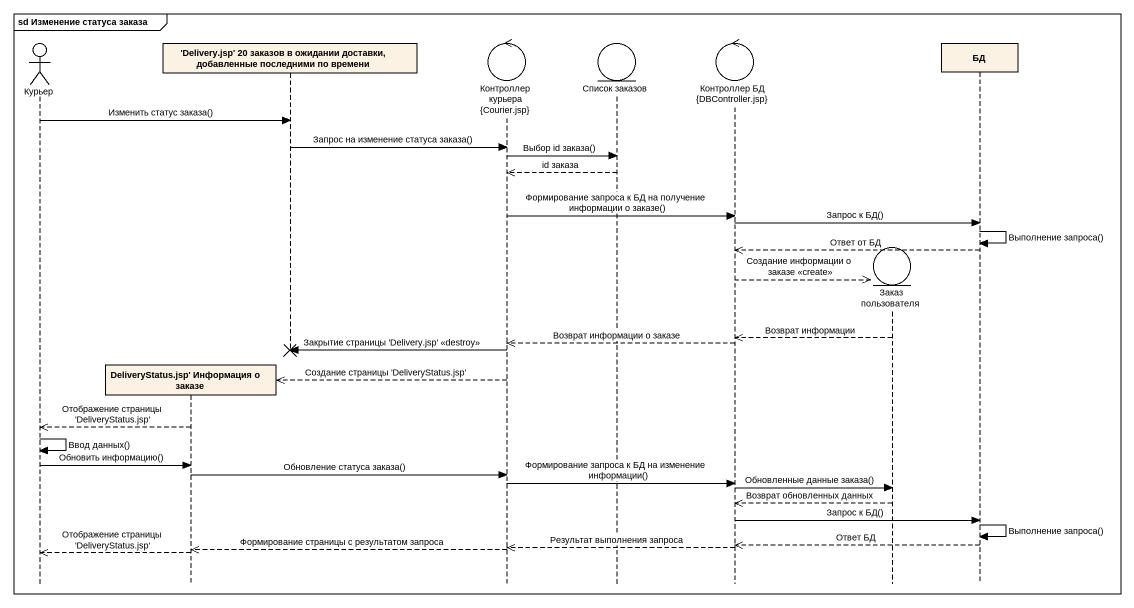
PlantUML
@startuml
mainframe sd Изменение статуса заказа
hide footbox
actor Курьер
participant "DeliveryStatus.jsp' Информация о заказе" as DeliveryStatus_jsp
participant "'Delivery.jsp' 20 заказов в ожидании доставки, добавленные последними по времени" as Delivery_jsp_20_заказов_в
control "Контроллер курьера {Courier.jsp}" as Контроллер_курьера_Courier
entity "Список заказов" as Список_заказов
control "Контроллер БД {DBController.jsp}" as Контроллер_БД_DBController
entity "Заказ пользователя" as Заказ_пользователя
participant БД

Курьер -> Delivery_jsp_20_заказов_в : Изменить статус заказа()
Delivery_jsp_20_заказов_в -> Контроллер_курьера_Courier : Запрос на изменение статуса заказа()
Контроллер_курьера_Courier -> Список_заказов : Выбор id заказа()
Список_заказов -->> Контроллер_курьера_Courier : id заказа
Контроллер_курьера_Courier -> Контроллер_БД_DBController : Формирование запроса к БД на получение информации о заказе()
Контроллер_БД_DBController -> БД : Запрос к БД()
БД -> БД : Выполнение запроса()
БД -->> Контроллер_БД_DBController : Ответ от БД
Контроллер_БД_DBController -->> Заказ_пользователя ** : Создание информации о заказе <<create>>
Заказ_пользователя -->> Контроллер_БД_DBController : Возврат информации
Контроллер_БД_DBController -->> Контроллер_курьера_Courier : Возврат информации о заказе
Контроллер_курьера_Courier -> Delivery_jsp_20_заказов_в !! : Закрытие страницы 'Delivery.jsp' <<destroy>>
Контроллер_курьера_Courier -->> DeliveryStatus_jsp ** : Создание страницы 'DeliveryStatus.jsp'
DeliveryStatus_jsp -->> Курьер : Отображение страницы 'DeliveryStatus.jsp'
Курьер -> Курьер : Ввод данных()
Курьер -> DeliveryStatus_jsp : Обновить информацию()
DeliveryStatus_jsp -> Контроллер_курьера_Courier : Обновление статуса заказа()
Контроллер_курьера_Courier -> Контроллер_БД_DBController : Формирование запроса к БД на изменение информации()
Контроллер_БД_DBController -> Заказ_пользователя : Обновленные данные заказа()
Заказ_пользователя -->> Контроллер_БД_DBController : Возврат обновленных данных
Контроллер_БД_DBController -> БД : Запрос к БД()
БД -> БД : Выполнение запроса()
БД -->> Контроллер_БД_DBController : Ответ БД
Контроллер_БД_DBController -->> Контроллер_курьера_Courier : Результат выполнения запроса
Контроллер_курьера_Courier -->> DeliveryStatus_jsp : Формирование страницы с результатом запроса
DeliveryStatus_jsp -->> Курьер : Отображение страницы 'DeliveryStatus.jsp'
@enduml
